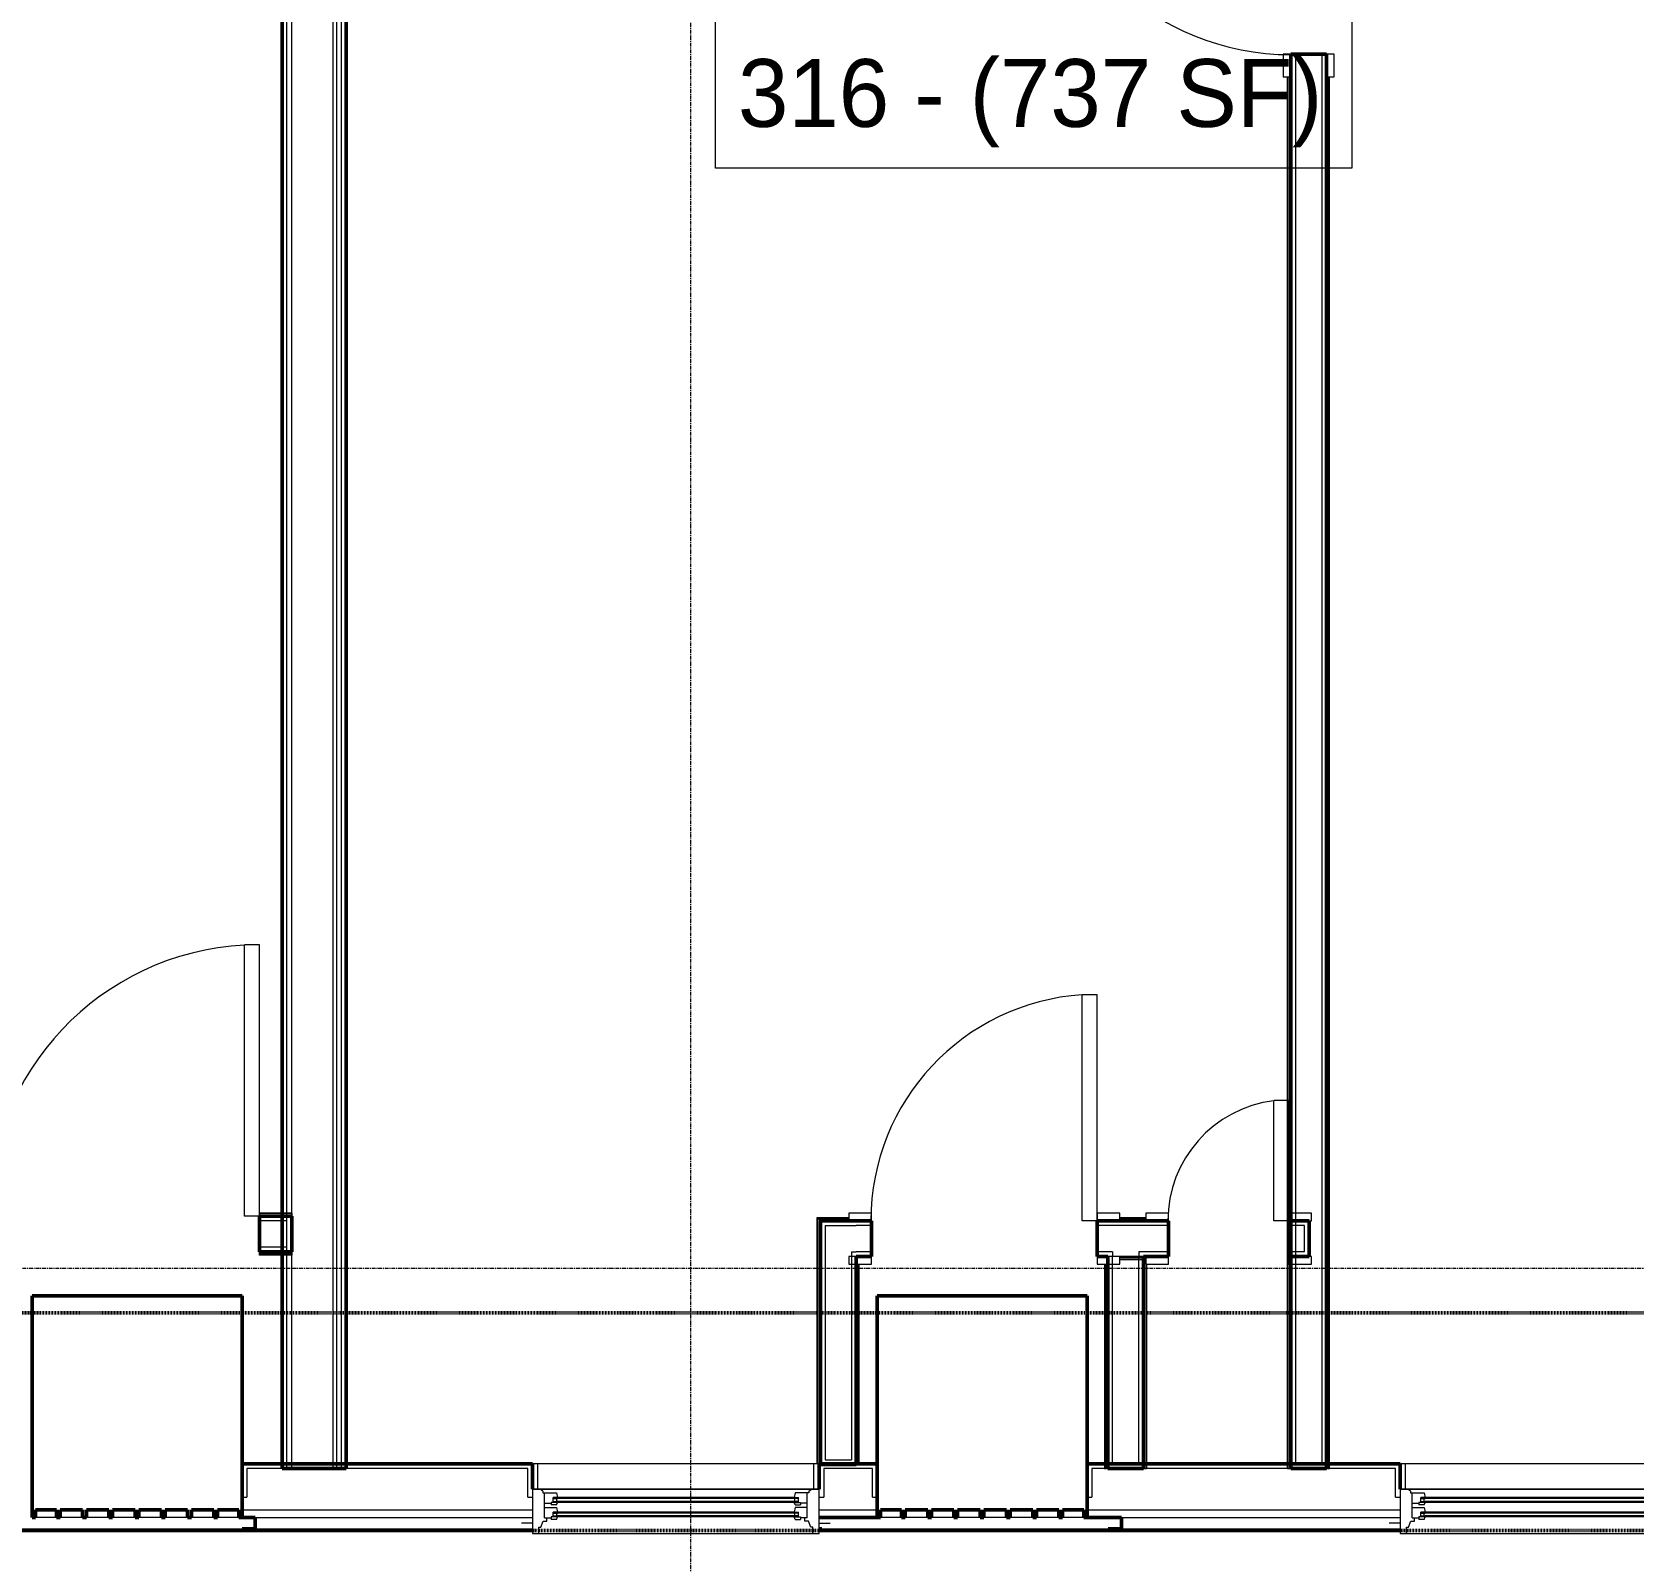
# Model space of a CAD drawing. Header units: inches. Extents: x -4235 to -464, y 9767 to 12347.
# Drawn here: x -3241.8 to -3029.1, y 11243.2 to 11446.4 of the extents above; entities that cross this region are included whole.
import ezdxf

# ---------------------------------------------------------------- set-up
doc = ezdxf.new("R2010")
doc.units = ezdxf.units.IN
doc.header["$MEASUREMENT"] = 0
doc.linetypes.add('Dash 1_16_', pattern=[0.125, 0.0625, -0.0625])
doc.linetypes.add('Grid Line 1_2_', pattern=[0.875, 0.5, -0.125, 0.125, -0.125])
for name, color, linetype, lineweight in [('0-1', 170, 'Continuous', 5), ('0-2', 10, 'Continuous', 9), ('A-AREA-IDEN', 2, 'Continuous', 9), ('A-DOOR-1', 7, 'Continuous', 9), ('A-DOOR-2', 130, 'Continuous', 20), ('A-DOOR-FRAM-1', 130, 'Continuous', 20), ('A-GENM', 5, 'Continuous', 9), ('A-GENM-5', 5, 'Continuous', 50), ('A-GLAZ-1', 151, 'Continuous', 9), ('A-GLAZ-2', 151, 'Continuous', 20), ('A-GLAZ-3', 151, 'Continuous', 50), ('A-WALL', 113, 'Continuous', 13), ('A-WALL-1', 250, 'Continuous', 50), ('A-WALL-2', 50, 'Continuous', 13), ('A-WALL-3', 10, 'Continuous', 9), ('A-WALL-4', 254, 'Continuous', 9), ('A-WALL-5', 7, 'Continuous', 9), ('A-WALL-6', 113, 'Continuous', 9), ('A-WALL-7', 113, 'Continuous', 50), ('C-PROP-LINE-1', 91, 'Dash 1_16_', 50), ('I-WALL-1', 250, 'Continuous', 50), ('I-WALL-2', 10, 'Continuous', 9), ('I-WALL-3', 254, 'Continuous', 9), ('S-GRID-1', 1, 'Grid Line 1_2_', 9)]:
    doc.layers.add(name, color=color, linetype=linetype, lineweight=lineweight)
doc.styles.add('Century Gothic', font='ufonts.com_century-gothic.ttf', dxfattribs={"height": 9})

# ---------------------------------------------------------------- blocks, each defined once
blk = doc.blocks.new('Basic Wall _ INT - W4BØF - _5_8 GYP - 2X4 WOOD_BATT_ - 5_8 GYP_ - ___-2682463-BACKGROUND - 3RD FLOOR')
at = {"layer": 'A-WALL-3'}
for p, q in [((-3075.02, 11538.59), (-3075.09, 11538.53)), ((-3074.88, 11538.73), (-3075.02, 11538.59)), ((-3074.81, 11538.8), (-3074.88, 11538.74)), ((-3074.67, 11538.94), (-3074.7, 11538.92)), ((-3075.02, 11515.23), (-3075.02, 11515.35)), ((-3075.02, 11515.14), (-3075.02, 11515.23)), ((-3075.02, 11515.08), (-3075.02, 11515.14)), ((-3075.02, 11514.32), (-3075.02, 11514.94)), ((-3075.02, 11510.84), (-3075.02, 11514.31)), ((-3074.67, 11514.94), (-3074.67, 11510.19)), ((-3075.02, 11510.19), (-3075.02, 11510.81)), ((-3075.02, 11509.99), (-3075.02, 11510.04)), ((-3075.02, 11509.9), (-3075.02, 11509.99)), ((-3075.02, 11509.78), (-3075.02, 11509.9)), ((-3075.02, 11486.5), (-3075.02, 11486.6)), ((-3075.02, 11486.4), (-3075.02, 11486.48)), ((-3075.02, 11486.34), (-3075.02, 11486.39)), ((-3075.02, 11482.09), (-3075.02, 11486.19)), ((-3074.67, 11486.19), (-3074.67, 11482.09)), ((-3075.02, 11481.44), (-3075.02, 11482.06)), ((-3075.02, 11481.24), (-3075.02, 11481.29)), ((-3075.02, 11481.16), (-3075.02, 11481.24)), ((-3074.67, 11482.06), (-3074.67, 11481.44)), ((-3075.02, 11481.04), (-3075.02, 11481.15)), ((-3074.67, 11443.44), (-3074.67, 11440.44)), ((-3074.67, 11288.54), (-3074.67, 11283.79)), ((-3075.02, 11255.64), (-3075.02, 11256.26)), ((-3074.67, 11256.26), (-3074.67, 11255.64)), ((-3074.8, 11255.64), (-3075.09, 11255.64)), ((-3075.09, 11255.64), (-3075.02, 11255.64)), ((-3075.02, 11255.64), (-3074.88, 11255.64)), ((-3074.88, 11255.64), (-3074.81, 11255.64)), ((-3074.72, 11255.64), (-3074.8, 11255.64)), ((-3074.67, 11255.64), (-3074.72, 11255.64)), ((-3074.7, 11255.64), (-3074.67, 11255.64))]:
    blk.add_line(p, q, dxfattribs=at)
at = {"layer": 'A-WALL-4'}
for p, q in [((-3075.02, 11515.35), (-3075.02, 11538.59)), ((-3074.67, 11538.94), (-3074.67, 11514.94)), ((-3075.09, 11515.23), (-3075.09, 11515.35)), ((-3075.09, 11515.14), (-3075.09, 11515.23)), ((-3075.09, 11515.08), (-3075.09, 11515.14)), ((-3075.09, 11514.32), (-3075.09, 11514.94)), ((-3075.09, 11510.84), (-3075.09, 11514.31)), ((-3074.8, 11514.94), (-3074.8, 11514.32)), ((-3074.8, 11514.31), (-3074.8, 11510.82)), ((-3075.09, 11510.19), (-3075.09, 11510.81)), ((-3075.09, 11509.99), (-3075.09, 11510.04)), ((-3075.09, 11509.9), (-3075.09, 11509.99)), ((-3075.09, 11509.78), (-3075.09, 11509.9)), ((-3075.02, 11486.6), (-3075.02, 11509.78)), ((-3074.8, 11510.81), (-3074.8, 11510.19)), ((-3074.67, 11510.19), (-3074.67, 11486.19)), ((-3075.09, 11486.5), (-3075.09, 11486.6)), ((-3075.09, 11486.4), (-3075.09, 11486.48)), ((-3075.09, 11486.34), (-3075.09, 11486.39)), ((-3075.09, 11482.09), (-3075.09, 11486.19)), ((-3074.8, 11486.19), (-3074.8, 11485.59)), ((-3074.8, 11485.56), (-3074.8, 11482.09)), ((-3075.09, 11481.44), (-3075.09, 11482.06)), ((-3075.09, 11481.24), (-3075.09, 11481.29)), ((-3075.09, 11481.16), (-3075.09, 11481.24)), ((-3074.8, 11482.06), (-3074.8, 11481.47)), ((-3074.67, 11481.44), (-3074.67, 11480.44)), ((-3075.09, 11481.04), (-3075.09, 11481.15)), ((-3075.02, 11480.44), (-3075.02, 11481.03)), ((-3075.02, 11256.26), (-3075.02, 11440.44)), ((-3074.67, 11440.44), (-3074.67, 11289.54)), ((-3074.8, 11288.5), (-3074.8, 11283.83)), ((-3074.67, 11282.79), (-3074.67, 11256.26)), ((-3075.09, 11255.64), (-3075.09, 11256.26)), ((-3074.8, 11256.26), (-3074.8, 11255.64))]:
    blk.add_line(p, q, dxfattribs=at)
at = {"layer": 'A-WALL-5'}
for p, q in [((-3074.8, 11538.81), (-3074.8, 11514.94)), ((-3075.09, 11515.35), (-3075.09, 11538.53)), ((-3075.09, 11486.6), (-3075.09, 11509.78)), ((-3074.8, 11510.19), (-3074.8, 11486.19)), ((-3074.8, 11481.44), (-3074.8, 11480.44)), ((-3075.09, 11480.44), (-3075.09, 11481.03)), ((-3075.09, 11256.26), (-3075.09, 11440.44)), ((-3074.8, 11440.44), (-3074.8, 11289.54)), ((-3074.8, 11282.79), (-3074.8, 11256.26))]:
    blk.add_line(p, q, dxfattribs=at)
at = {"layer": 'A-WALL-5', "flags": 128}
for points in [[(-3075.09, 11538.53), (-3074.97, 11538.65), (-3074.88, 11538.74), (-3074.82, 11538.79), (-3074.8, 11538.81)], [(-3074.8, 11538.81), (-3074.8, 11538.82), (-3074.79, 11538.83), (-3074.77, 11538.84), (-3074.76, 11538.86), (-3074.74, 11538.88), (-3074.72, 11538.9)]]:
    blk.add_lwpolyline(points, dxfattribs=at)
blk = doc.blocks.new('Basic Wall _ INT - W4BØF - _5_8 GYP - 2X4 WOOD_BATT_ - 5_8 GYP_ - ___-2682464-BACKGROUND - 3RD FLOOR')
at = {"layer": 'A-WALL-3'}
for p, q in [((-3069.9, 11543.71), (-3069.92, 11543.69)), ((-3069.72, 11543.89), (-3069.78, 11543.83)), ((-3069.57, 11544.04), (-3069.72, 11543.9)), ((-3069.51, 11544.1), (-3069.57, 11544.04)), ((-3069.92, 11480.44), (-3069.92, 11477.44)), ((-3069.92, 11443.44), (-3069.92, 11440.44)), ((-3069.92, 11256.26), (-3069.92, 11255.64)), ((-3069.57, 11255.64), (-3069.57, 11256.26)), ((-3069.92, 11255.64), (-3069.9, 11255.64)), ((-3069.88, 11255.64), (-3069.92, 11255.64)), ((-3069.8, 11255.64), (-3069.88, 11255.64)), ((-3069.51, 11255.64), (-3069.8, 11255.64)), ((-3069.78, 11255.64), (-3069.72, 11255.64)), ((-3069.72, 11255.64), (-3069.57, 11255.64)), ((-3069.57, 11255.64), (-3069.51, 11255.64))]:
    blk.add_line(p, q, dxfattribs=at)
at = {"layer": 'A-WALL-4'}
for p, q in [((-3069.92, 11543.69), (-3069.92, 11480.44)), ((-3069.57, 11480.44), (-3069.57, 11544.04)), ((-3069.92, 11440.44), (-3069.92, 11256.26)), ((-3069.57, 11256.26), (-3069.57, 11440.44)), ((-3069.8, 11255.64), (-3069.8, 11256.26)), ((-3069.51, 11255.64), (-3069.51, 11256.26))]:
    blk.add_line(p, q, dxfattribs=at)
at = {"layer": 'A-WALL-5'}
for p, q in [((-3069.8, 11480.44), (-3069.8, 11543.81)), ((-3069.51, 11480.44), (-3069.51, 11544.1)), ((-3069.8, 11256.26), (-3069.8, 11440.44)), ((-3069.51, 11256.26), (-3069.51, 11440.44))]:
    blk.add_line(p, q, dxfattribs=at)
at = {"layer": 'A-WALL-5', "flags": 128}
for points in [[(-3069.88, 11543.73), (-3069.86, 11543.75), (-3069.84, 11543.77), (-3069.82, 11543.79), (-3069.81, 11543.8), (-3069.8, 11543.81), (-3069.8, 11543.81)], [(-3069.8, 11543.81), (-3069.78, 11543.83), (-3069.72, 11543.89), (-3069.63, 11543.98), (-3069.51, 11544.1)]]:
    blk.add_lwpolyline(points, dxfattribs=at)
blk = doc.blocks.new('SWING - SINGLE - FLUSH - 2-10 x 6-8 - PRIVACY-3199407-BACKGROUND - 3RD FLOOR')
at = {"layer": 'A-DOOR-1'}
blk.add_arc((17, 2.37), 34.07, 93.3657, 180, dxfattribs=at)
at = {"layer": 'A-DOOR-2'}
for p, q in [((15, 2.37), (15, 36.38)), ((17, 36.38), (15, 36.38)), ((17, 2.37), (17, 36.38)), ((17, 2.37), (15, 2.37))]:
    blk.add_line(p, q, dxfattribs=at)
at = {"layer": 'A-DOOR-FRAM-1'}
for p, q in [((-17, 3.37), (-20, 3.37)), ((-20, 3.37), (-20, 2.37)), ((-20, 2.37), (-17, 2.37)), ((-17, 2.37), (-17, 3.37)), ((20, 3.37), (17, 3.37)), ((17, 3.37), (17, 2.37)), ((17, 2.37), (20, 2.37)), ((20, 2.37), (20, 3.37)), ((-17, -2.38), (-20, -2.38)), ((-20, -2.38), (-20, -3.38)), ((-20, -3.38), (-17, -3.38)), ((-17, -3.38), (-17, -2.38)), ((20, -2.38), (17, -2.38)), ((17, -2.38), (17, -3.38)), ((17, -3.38), (20, -3.38)), ((20, -3.38), (20, -2.38))]:
    blk.add_line(p, q, dxfattribs=at)
blk = doc.blocks.new('Basic Wall _ INT - W4BØF - _5_8 GYP - 2X4 WOOD_BATT_ - 5_8 GYP_ - ___-2682473-BACKGROUND - 3RD FLOOR')
at = {"layer": 'A-WALL-3'}
for p, q in [((-3132.37, 11256.26), (-3132.37, 11256.16)), ((-3132.37, 11256.16), (-3132.35, 11256.16)), ((-3132.23, 11256.16), (-3132.17, 11256.16)), ((-3132.17, 11256.16), (-3132.02, 11256.16)), ((-3132.02, 11256.16), (-3132.02, 11256.26)), ((-3132.02, 11256.16), (-3131.96, 11256.16))]:
    blk.add_line(p, q, dxfattribs=at)
at = {"layer": 'A-WALL-4'}
for p, q in [((-3132.37, 11282.79), (-3132.37, 11256.26)), ((-3132.02, 11256.26), (-3132.02, 11282.79)), ((-3132.33, 11256.16), (-3132.37, 11256.16)), ((-3132.29, 11256.16), (-3132.33, 11256.16)), ((-3132.27, 11256.16), (-3132.29, 11256.16)), ((-3132.25, 11256.16), (-3132.27, 11256.16)), ((-3132.25, 11256.16), (-3132.25, 11256.26)), ((-3132.23, 11256.16), (-3132.25, 11256.16)), ((-3132.17, 11256.16), (-3132.23, 11256.16)), ((-3131.96, 11256.16), (-3132.17, 11256.16)), ((-3131.96, 11256.16), (-3131.96, 11256.26))]:
    blk.add_line(p, q, dxfattribs=at)
at = {"layer": 'A-WALL-5'}
for p, q in [((-3132.25, 11256.26), (-3132.25, 11282.79)), ((-3131.96, 11256.26), (-3131.96, 11282.79))]:
    blk.add_line(p, q, dxfattribs=at)
blk = doc.blocks.new('Basic Wall _ INT - W4BØF - _5_8 GYP - 2X4 WOOD_BATT_ - 5_8 GYP_ - ___-2682474-BACKGROUND - 3RD FLOOR')
at = {"layer": 'A-WALL-3'}
for p, q in [((-3137.47, 11288.89), (-3137.54, 11288.95)), ((-3137.33, 11288.75), (-3137.47, 11288.89)), ((-3137.26, 11288.68), (-3137.33, 11288.74)), ((-3137.12, 11288.54), (-3137.15, 11288.56)), ((-3137.15, 11256.16), (-3137.12, 11256.16)), ((-3137.12, 11256.26), (-3137.12, 11256.16))]:
    blk.add_line(p, q, dxfattribs=at)
at = {"layer": 'A-WALL-4'}
for p, q in [((-3137.47, 11256.26), (-3137.47, 11288.89)), ((-3137.12, 11288.54), (-3137.12, 11256.26)), ((-3137.25, 11256.16), (-3137.27, 11256.16)), ((-3137.25, 11256.26), (-3137.25, 11256.2)), ((-3137.19, 11256.16), (-3137.25, 11256.16)), ((-3137.17, 11256.16), (-3137.19, 11256.16)), ((-3137.12, 11256.16), (-3137.17, 11256.16))]:
    blk.add_line(p, q, dxfattribs=at)
at = {"layer": 'A-WALL-5'}
for p, q in [((-3137.54, 11256.26), (-3137.54, 11288.95)), ((-3137.25, 11288.66), (-3137.25, 11256.26))]:
    blk.add_line(p, q, dxfattribs=at)
at = {"layer": 'A-WALL-5', "flags": 128}
for points in [[(-3137.54, 11288.95), (-3137.42, 11288.83), (-3137.33, 11288.74), (-3137.27, 11288.68), (-3137.25, 11288.66)], [(-3137.25, 11288.66), (-3137.25, 11288.66), (-3137.24, 11288.65), (-3137.22, 11288.64), (-3137.21, 11288.62), (-3137.19, 11288.6), (-3137.17, 11288.58)]]:
    blk.add_lwpolyline(points, dxfattribs=at)
blk = doc.blocks.new('Basic Wall _ INT - W4BØF - _5_8 GYP - 2X4 WOOD_BATT_ - 5_8 GYP_ - ___-2682475-BACKGROUND - 3RD FLOOR')
at = {"layer": 'A-WALL-3'}
for p, q in [((-3094.23, 11283.79), (-3097.36, 11283.79)), ((-3097.36, 11283.44), (-3094.24, 11283.44)), ((-3094.08, 11283.44), (-3094.03, 11283.44)), ((-3094.03, 11283.44), (-3093.93, 11283.44))]:
    blk.add_line(p, q, dxfattribs=at)
at = {"layer": 'A-WALL-4'}
for p, q in [((-3097.36, 11283.66), (-3094.87, 11283.66)), ((-3097.36, 11283.38), (-3094.24, 11283.38)), ((-3094.85, 11283.66), (-3094.23, 11283.66)), ((-3093.92, 11283.79), (-3094.23, 11283.79)), ((-3094.08, 11283.38), (-3094.03, 11283.38)), ((-3094.03, 11283.38), (-3093.93, 11283.38))]:
    blk.add_line(p, q, dxfattribs=at)
at = {"layer": 'A-WALL-5'}
blk.add_line((-3094.23, 11283.66), (-3093.92, 11283.66), dxfattribs=at)
blk = doc.blocks.new('Basic Wall _ INT - W4BØF - _5_8 GYP - 2X4 WOOD_BATT_ - 5_8 GYP_ - ___-2682476-BACKGROUND - 3RD FLOOR')
at = {"layer": 'A-WALL-3'}
for p, q in [((-3137.54, 11288.95), (-3137.47, 11288.89)), ((-3137.47, 11288.89), (-3137.33, 11288.75)), ((-3137.33, 11288.74), (-3137.26, 11288.68)), ((-3137.15, 11288.56), (-3137.12, 11288.54)), ((-3097.36, 11288.54), (-3100.36, 11288.54)), ((-3090.92, 11288.54), (-3093.92, 11288.54))]:
    blk.add_line(p, q, dxfattribs=at)
at = {"layer": 'A-WALL-4'}
for p, q in [((-3137.47, 11288.89), (-3133.36, 11288.89)), ((-3133.36, 11288.54), (-3137.12, 11288.54)), ((-3097.36, 11288.89), (-3093.92, 11288.89)), ((-3093.92, 11288.54), (-3097.36, 11288.54))]:
    blk.add_line(p, q, dxfattribs=at)
at = {"layer": 'A-WALL-5'}
for p, q in [((-3137.54, 11288.95), (-3133.36, 11288.95)), ((-3133.36, 11288.66), (-3137.25, 11288.66)), ((-3097.36, 11288.95), (-3093.92, 11288.95)), ((-3093.92, 11288.66), (-3097.36, 11288.66))]:
    blk.add_line(p, q, dxfattribs=at)
at = {"layer": 'A-WALL-5', "flags": 128}
for points in [[(-3137.25, 11288.66), (-3137.27, 11288.68), (-3137.33, 11288.74), (-3137.42, 11288.83), (-3137.54, 11288.95)], [(-3137.17, 11288.58), (-3137.19, 11288.6), (-3137.21, 11288.62), (-3137.22, 11288.64), (-3137.24, 11288.65), (-3137.25, 11288.66), (-3137.25, 11288.66)]]:
    blk.add_lwpolyline(points, dxfattribs=at)
blk = doc.blocks.new('SWING - SINGLE - FLUSH - 30_ x 80_ - MAGIC PAK DOOR - ACOUSTICAL SEAL-3199413-BACKGROUND - 3RD FLOOR')
at = {"layer": 'A-DOOR-1'}
blk.add_arc((15, 2.375), 30.067, 93.81407, 180, dxfattribs=at)
at = {"layer": 'A-DOOR-2'}
for p, q in [((13, 2.375), (13, 32.375)), ((15, 32.375), (13, 32.375)), ((15, 2.375), (15, 32.375)), ((15, 2.375), (13, 2.375))]:
    blk.add_line(p, q, dxfattribs=at)
at = {"layer": 'A-DOOR-FRAM-1'}
for p, q in [((-15, 3.375), (-18, 3.375)), ((-18, 3.375), (-18, 2.375)), ((-18, 2.375), (-15, 2.375)), ((-15, 2.375), (-15, 3.375)), ((18, 3.375), (15, 3.375)), ((15, 3.375), (15, 2.375)), ((15, 2.375), (18, 2.375)), ((18, 2.375), (18, 3.375)), ((-15, -2.375), (-18, -2.375)), ((-18, -2.375), (-18, -3.375)), ((-18, -3.375), (-15, -3.375)), ((-15, -3.375), (-15, -2.375)), ((18, -2.375), (15, -2.375)), ((15, -2.375), (15, -3.375)), ((15, -3.375), (18, -3.375)), ((18, -3.375), (18, -2.375))]:
    blk.add_line(p, q, dxfattribs=at)
blk = doc.blocks.new('SWING - SINGLE - FLUSH - 1-4 X 6-8 PASSAGE-3199417-BACKGROUND - 3RD FLOOR')
at = {"layer": 'A-DOOR-1'}
blk.add_arc((8, 2.37), 16.07, 97.1508, 180, dxfattribs=at)
at = {"layer": 'A-DOOR-2'}
for p, q in [((6, 2.37), (6, 18.32)), ((8, 18.32), (6, 18.32)), ((8, 2.37), (8, 18.32)), ((8, 2.37), (6, 2.37))]:
    blk.add_line(p, q, dxfattribs=at)
at = {"layer": 'A-DOOR-FRAM-1'}
for p, q in [((-8, 3.37), (-11, 3.37)), ((-11, 3.37), (-11, 2.37)), ((-11, 2.37), (-8, 2.37)), ((-8, 2.37), (-8, 3.37)), ((11, 3.37), (8, 3.37)), ((8, 3.37), (8, 2.37)), ((8, 2.37), (11, 2.37)), ((11, 2.37), (11, 3.37)), ((-8, -2.38), (-11, -2.38)), ((-11, -2.38), (-11, -3.38)), ((-11, -3.38), (-8, -3.38)), ((-8, -3.38), (-8, -2.38)), ((11, -2.38), (8, -2.38)), ((8, -2.38), (8, -3.38)), ((8, -3.38), (11, -3.38)), ((11, -3.38), (11, -2.38))]:
    blk.add_line(p, q, dxfattribs=at)
blk = doc.blocks.new('Basic Wall _ INT - W4BØF - _5_8 GYP - 2X4 WOOD_BATT_ - 5_8 GYP_ - ___-2682477-BACKGROUND - 3RD FLOOR')
at = {"layer": 'A-WALL-3'}
for p, q in [((-3094.2, 11283.79), (-3094.23, 11283.79)), ((-3094.16, 11283.79), (-3094.1, 11283.79)), ((-3094.1, 11283.79), (-3093.93, 11283.79)), ((-3094.03, 11283.79), (-3094.09, 11283.79)), ((-3093.94, 11283.79), (-3094.02, 11283.79)), ((-3094.23, 11255.64), (-3094.23, 11256.26)), ((-3093.88, 11256.26), (-3093.88, 11255.64)), ((-3094.23, 11255.64), (-3094.2, 11255.64)), ((-3094.18, 11255.64), (-3094.23, 11255.64)), ((-3094.1, 11255.64), (-3094.18, 11255.64)), ((-3093.81, 11255.64), (-3094.1, 11255.64)), ((-3094.09, 11255.64), (-3094.03, 11255.64)), ((-3094.02, 11255.64), (-3093.88, 11255.64)), ((-3093.88, 11255.64), (-3093.81, 11255.64))]:
    blk.add_line(p, q, dxfattribs=at)
at = {"layer": 'A-WALL-4'}
for p, q in [((-3094.23, 11283.79), (-3094.18, 11283.79)), ((-3094.23, 11256.26), (-3094.23, 11283.79)), ((-3094.18, 11283.79), (-3094.16, 11283.79)), ((-3093.88, 11282.79), (-3093.88, 11256.26)), ((-3094.1, 11255.64), (-3094.1, 11256.26)), ((-3093.81, 11256.26), (-3093.81, 11255.64))]:
    blk.add_line(p, q, dxfattribs=at)
at = {"layer": 'A-WALL-5'}
for p, q in [((-3094.1, 11256.26), (-3094.1, 11283.79)), ((-3093.81, 11282.79), (-3093.81, 11256.26))]:
    blk.add_line(p, q, dxfattribs=at)
blk = doc.blocks.new('Basic Wall _ INT - W4BØF - _5_8 GYP - 2X4 WOOD_BATT_ - 5_8 GYP_ - ___-2682478-BACKGROUND - 3RD FLOOR')
at = {"layer": 'A-WALL-3'}
for p, q in [((-3099.33, 11256.23), (-3099.33, 11255.64)), ((-3098.98, 11255.64), (-3098.98, 11256.22)), ((-3099.1, 11255.64), (-3099.39, 11255.64)), ((-3099.39, 11255.64), (-3099.33, 11255.64)), ((-3099.33, 11255.64), (-3099.18, 11255.64)), ((-3099.18, 11255.64), (-3099.12, 11255.64)), ((-3099.02, 11255.64), (-3099.1, 11255.64)), ((-3098.98, 11255.64), (-3099.02, 11255.64)), ((-3099, 11255.64), (-3098.98, 11255.64))]:
    blk.add_line(p, q, dxfattribs=at)
at = {"layer": 'A-WALL-4'}
for p, q in [((-3099.33, 11282.79), (-3099.33, 11256.26)), ((-3098.98, 11256.26), (-3098.98, 11282.79)), ((-3099.39, 11256.23), (-3099.39, 11255.64)), ((-3099.1, 11256.22), (-3099.1, 11255.64))]:
    blk.add_line(p, q, dxfattribs=at)
at = {"layer": 'A-WALL-5'}
for p, q in [((-3099.39, 11282.79), (-3099.39, 11256.26)), ((-3099.1, 11282.79), (-3099.1, 11256.26))]:
    blk.add_line(p, q, dxfattribs=at)
blk = doc.blocks.new('Basic Wall _ INT - W4BØF - _5_8 GYP - 2X4 WOOD_BATT_ - 5_8 GYP_ - ___-3182350-BACKGROUND - 3RD FLOOR')
at = {"layer": 'A-WALL-3'}
for p, q in [((-3207.32, 11289.49), (-3208.56, 11289.49)), ((-3208.56, 11289.14), (-3207.32, 11289.14)), ((-3207.32, 11289.49), (-3207.32, 11289.55)), ((-3207.32, 11289.55), (-3207.32, 11289.26)), ((-3207.32, 11289.34), (-3207.32, 11289.49)), ((-3207.32, 11289.28), (-3207.32, 11289.34)), ((-3207.32, 11289.26), (-3207.32, 11289.24)), ((-3207.32, 11289.24), (-3207.32, 11289.22)), ((-3207.32, 11289.22), (-3207.32, 11289.18)), ((-3207.32, 11289.18), (-3207.32, 11289.14)), ((-3207.32, 11289.14), (-3207.32, 11289.16))]:
    blk.add_line(p, q, dxfattribs=at)
at = {"layer": 'A-WALL-4'}
for p, q in [((-3211.6, 11289.55), (-3211.6, 11289.49)), ((-3211.6, 11289.49), (-3211.6, 11289.34)), ((-3208.57, 11289.49), (-3211.6, 11289.49)), ((-3211.6, 11289.34), (-3211.6, 11289.28)), ((-3211.6, 11289.16), (-3211.6, 11289.14)), ((-3211.6, 11289.14), (-3208.57, 11289.14)), ((-3207.32, 11289.55), (-3208.56, 11289.55)), ((-3207.32, 11289.26), (-3208.56, 11289.26))]:
    blk.add_line(p, q, dxfattribs=at)
at = {"layer": 'A-WALL-5'}
for p, q in [((-3211.6, 11289.26), (-3211.6, 11289.55)), ((-3208.57, 11289.55), (-3211.6, 11289.55)), ((-3208.57, 11289.26), (-3211.6, 11289.26)), ((-3211.6, 11289.18), (-3211.6, 11289.26)), ((-3211.6, 11289.14), (-3211.6, 11289.18))]:
    blk.add_line(p, q, dxfattribs=at)
blk = doc.blocks.new('Basic Wall _ INT - W4BØF - _5_8 GYP - 2X4 WOOD_BATT_ - 5_8 GYP_ - ___-3182349-BACKGROUND - 3RD FLOOR')
at = {"layer": 'A-WALL-3'}
for p, q in [((-3208.56, 11284.39), (-3207.99, 11284.39)), ((-3207.99, 11284.04), (-3208.56, 11284.04)), ((-3207.95, 11284.39), (-3207.32, 11284.39)), ((-3207.32, 11284.04), (-3207.95, 11284.04)), ((-3207.32, 11284.39), (-3207.32, 11284.34)), ((-3207.32, 11284.36), (-3207.32, 11284.39)), ((-3207.32, 11284.34), (-3207.32, 11284.27)), ((-3207.32, 11284.27), (-3207.32, 11284.26)), ((-3207.32, 11284.26), (-3207.32, 11284.24)), ((-3207.32, 11284.18), (-3207.32, 11284.25)), ((-3207.32, 11284.24), (-3207.32, 11284.18)), ((-3207.32, 11284.18), (-3207.32, 11283.97)), ((-3207.32, 11284.04), (-3207.32, 11284.18)), ((-3207.32, 11283.97), (-3207.32, 11284.04))]:
    blk.add_line(p, q, dxfattribs=at)
at = {"layer": 'A-WALL-4'}
for p, q in [((-3211.6, 11284.39), (-3211.6, 11284.36)), ((-3211.6, 11284.39), (-3208.57, 11284.39)), ((-3211.6, 11284.25), (-3211.6, 11284.18)), ((-3211.6, 11284.18), (-3211.6, 11284.04)), ((-3211.6, 11284.04), (-3211.6, 11283.97)), ((-3208.57, 11284.04), (-3211.6, 11284.04)), ((-3208.56, 11284.26), (-3207.99, 11284.26)), ((-3207.99, 11283.97), (-3208.56, 11283.97)), ((-3207.95, 11284.26), (-3207.32, 11284.26)), ((-3207.32, 11283.97), (-3207.95, 11283.97))]:
    blk.add_line(p, q, dxfattribs=at)
at = {"layer": 'A-WALL-5'}
for p, q in [((-3211.6, 11284.34), (-3211.6, 11284.39)), ((-3211.6, 11284.26), (-3211.6, 11284.34)), ((-3211.6, 11284.26), (-3208.57, 11284.26)), ((-3211.6, 11283.97), (-3211.6, 11284.26)), ((-3208.57, 11283.97), (-3211.6, 11283.97))]:
    blk.add_line(p, q, dxfattribs=at)
blk = doc.blocks.new('SWING - SINGLE - FLUSH - 36_ x 80_ - OFFSET PIVOT DOOR AT MAGIC PAK AND WASHER_DRYER-3199414-BACKGROUND - 3RD FLOOR')
at = {"layer": 'A-DOOR-1'}
blk.add_arc((18, 2.37), 36.07, 93.1789, 180, dxfattribs=at)
at = {"layer": 'A-DOOR-2'}
for p, q in [((16, 2.37), (16, 38.39)), ((18, 38.39), (16, 38.39)), ((18, 2.37), (18, 38.39)), ((18, 2.37), (16, 2.37))]:
    blk.add_line(p, q, dxfattribs=at)
blk = doc.blocks.new('CTR - 1st Phase - Unit Layouts_rvt-2-BACKGROUND - 3RD FLOOR')
at = {"layer": 'A-WALL-1'}
for p, q in [((-3069.92, 11443.44), (-3074.67, 11443.44)), ((-3074.67, 11443.44), (-3074.67, 11255.64)), ((-3069.92, 11255.64), (-3069.92, 11443.44)), ((-3207.32, 11289.14), (-3211.6, 11289.14)), ((-3211.6, 11289.14), (-3211.6, 11284.39)), ((-3207.32, 11288.51), (-3207.32, 11289.14)), ((-3207.32, 11285.01), (-3207.32, 11288.51)), ((-3136.5, 11288.54), (-3137.12, 11288.54)), ((-3137.12, 11288.54), (-3137.12, 11256.16)), ((-3132.37, 11288.54), (-3136.5, 11288.54)), ((-3130.36, 11288.54), (-3132.37, 11288.54)), ((-3130.36, 11283.79), (-3130.36, 11288.54)), ((-3090.92, 11288.54), (-3100.36, 11288.54)), ((-3100.36, 11288.54), (-3100.36, 11283.79)), ((-3090.92, 11283.79), (-3090.92, 11288.54)), ((-3072.24, 11288.54), (-3074.92, 11288.54)), ((-3074.92, 11288.54), (-3074.92, 11283.79)), ((-3072.24, 11287.91), (-3072.24, 11288.54)), ((-3072.24, 11284.41), (-3072.24, 11287.91)), ((-3211.6, 11284.39), (-3207.32, 11284.39)), ((-3207.32, 11284.39), (-3207.32, 11285.01)), ((-3132.37, 11256.16), (-3132.37, 11283.79)), ((-3132.37, 11283.79), (-3130.36, 11283.79)), ((-3100.36, 11283.79), (-3098.98, 11283.79)), ((-3098.98, 11283.79), (-3098.98, 11255.64)), ((-3094.23, 11283.79), (-3090.92, 11283.79)), ((-3094.23, 11255.64), (-3094.23, 11283.79)), ((-3074.92, 11283.79), (-3072.24, 11283.79)), ((-3072.24, 11283.79), (-3072.24, 11284.41)), ((-3137.12, 11256.16), (-3136.5, 11256.16)), ((-3136.5, 11256.16), (-3133, 11256.16)), ((-3133, 11256.16), (-3132.37, 11256.16)), ((-3098.98, 11255.64), (-3098.35, 11255.64)), ((-3098.35, 11255.64), (-3094.85, 11255.64)), ((-3094.85, 11255.64), (-3094.23, 11255.64)), ((-3074.67, 11255.64), (-3074.05, 11255.64)), ((-3074.05, 11255.64), (-3070.55, 11255.64)), ((-3070.55, 11255.64), (-3069.92, 11255.64))]:
    blk.add_line(p, q, dxfattribs=at)
at = {"layer": 'A-WALL-2'}
for p, q in [((-3074.05, 11443.44), (-3074.05, 11256.26)), ((-3070.55, 11443.44), (-3070.55, 11256.26)), ((-3207.95, 11288.51), (-3211.6, 11288.51)), ((-3207.95, 11285.01), (-3207.95, 11288.51)), ((-3136.5, 11287.91), (-3136.5, 11256.79)), ((-3136.5, 11287.91), (-3133, 11287.91)), ((-3133, 11287.91), (-3132.37, 11287.91)), ((-3130.36, 11287.91), (-3132.37, 11287.91)), ((-3090.92, 11287.91), (-3100.36, 11287.91)), ((-3072.86, 11287.91), (-3074.92, 11287.91)), ((-3072.86, 11284.41), (-3072.86, 11287.91)), ((-3207.95, 11285.01), (-3211.6, 11285.01)), ((-3133, 11284.41), (-3133, 11256.79)), ((-3133, 11284.41), (-3132.37, 11284.41)), ((-3130.36, 11284.41), (-3132.37, 11284.41)), ((-3098.35, 11284.41), (-3100.36, 11284.41)), ((-3098.35, 11284.41), (-3098.35, 11283.79)), ((-3098.35, 11256.26), (-3098.35, 11283.79)), ((-3090.92, 11284.41), (-3094.85, 11284.41)), ((-3094.85, 11284.41), (-3094.85, 11283.79)), ((-3094.85, 11256.26), (-3094.85, 11283.79)), ((-3072.86, 11284.41), (-3074.92, 11284.41)), ((-3136.5, 11256.79), (-3133, 11256.79)), ((-3098.35, 11256.26), (-3094.85, 11256.26)), ((-3074.05, 11256.26), (-3070.55, 11256.26))]:
    blk.add_line(p, q, dxfattribs=at)
at = {"layer": 'A-WALL-3'}
for p, q in [((-3074.67, 11443.44), (-3074.67, 11440.44)), ((-3069.92, 11440.44), (-3069.92, 11443.44)), ((-3074.67, 11440.44), (-3074.67, 11289.54)), ((-3069.92, 11256.26), (-3069.92, 11440.44)), ((-3208.57, 11289.14), (-3211.6, 11289.14)), ((-3207.32, 11289.14), (-3208.56, 11289.14)), ((-3207.32, 11289.14), (-3207.32, 11284.39)), ((-3137.12, 11288.54), (-3133.36, 11288.54)), ((-3137.12, 11288.54), (-3137.12, 11256.26)), ((-3097.36, 11288.54), (-3100.36, 11288.54)), ((-3093.92, 11288.54), (-3097.36, 11288.54)), ((-3090.92, 11288.54), (-3093.92, 11288.54)), ((-3074.92, 11283.79), (-3074.92, 11288.54)), ((-3074.67, 11288.54), (-3074.67, 11283.79)), ((-3072.24, 11288.54), (-3072.24, 11283.79)), ((-3211.6, 11284.39), (-3208.57, 11284.39)), ((-3208.56, 11284.39), (-3207.99, 11284.39)), ((-3207.95, 11284.39), (-3207.32, 11284.39)), ((-3094.23, 11283.53), (-3094.23, 11283.59)), ((-3094.23, 11283.42), (-3094.23, 11283.5)), ((-3094.23, 11256.26), (-3094.23, 11283.38)), ((-3094.08, 11283.79), (-3093.93, 11283.79)), ((-3132.37, 11256.26), (-3132.37, 11282.79)), ((-3098.98, 11282.79), (-3098.98, 11256.26)), ((-3074.67, 11282.79), (-3074.67, 11256.26)), ((-3137.12, 11256.26), (-3137.12, 11256.16)), ((-3132.37, 11256.16), (-3137.12, 11256.16)), ((-3132.37, 11256.16), (-3132.37, 11256.26)), ((-3098.98, 11256.22), (-3098.98, 11255.64)), ((-3094.23, 11255.64), (-3094.23, 11256.26)), ((-3074.67, 11256.26), (-3074.67, 11255.64)), ((-3069.92, 11255.64), (-3069.92, 11256.26)), ((-3094.23, 11255.64), (-3098.98, 11255.64)), ((-3069.92, 11255.64), (-3074.67, 11255.64))]:
    blk.add_line(p, q, dxfattribs=at)
at = {"layer": 'A-WALL-4'}
for p, q in [((-3074.67, 11443.44), (-3069.92, 11443.44)), ((-3211.6, 11284.39), (-3211.6, 11289.14)), ((-3130.36, 11288.54), (-3130.36, 11283.79)), ((-3100.36, 11283.79), (-3100.36, 11288.54)), ((-3090.92, 11288.54), (-3090.92, 11283.79))]:
    blk.add_line(p, q, dxfattribs=at)
at = {"layer": '0-2'}
for name, p in [('Basic Wall _ INT - W4BØF - _5_8 GYP - 2X4 WOOD_BATT_ - 5_8 GYP_ - ___-2682464-BACKGROUND - 3RD FLOOR', (0, 0)), ('Basic Wall _ INT - W4BØF - _5_8 GYP - 2X4 WOOD_BATT_ - 5_8 GYP_ - ___-2682463-BACKGROUND - 3RD FLOOR', (0, 0)), ('SWING - SINGLE - FLUSH - 36_ x 80_ - OFFSET PIVOT DOOR AT MAGIC PAK AND WASHER_DRYER-3199414-BACKGROUND - 3RD FLOOR', (-3229.6, 11286.76)), ('SWING - SINGLE - FLUSH - 30_ x 80_ - MAGIC PAK DOOR - ACOUSTICAL SEAL-3199413-BACKGROUND - 3RD FLOOR', (-3115.36, 11286.16)), ('SWING - SINGLE - FLUSH - 1-4 X 6-8 PASSAGE-3199417-BACKGROUND - 3RD FLOOR', (-3082.92, 11286.16)), ('Basic Wall _ INT - W4BØF - _5_8 GYP - 2X4 WOOD_BATT_ - 5_8 GYP_ - ___-3182350-BACKGROUND - 3RD FLOOR', (0, 0)), ('Basic Wall _ INT - W4BØF - _5_8 GYP - 2X4 WOOD_BATT_ - 5_8 GYP_ - ___-2682474-BACKGROUND - 3RD FLOOR', (0, 0)), ('Basic Wall _ INT - W4BØF - _5_8 GYP - 2X4 WOOD_BATT_ - 5_8 GYP_ - ___-2682476-BACKGROUND - 3RD FLOOR', (0, 0)), ('Basic Wall _ INT - W4BØF - _5_8 GYP - 2X4 WOOD_BATT_ - 5_8 GYP_ - ___-3182349-BACKGROUND - 3RD FLOOR', (0, 0)), ('Basic Wall _ INT - W4BØF - _5_8 GYP - 2X4 WOOD_BATT_ - 5_8 GYP_ - ___-2682475-BACKGROUND - 3RD FLOOR', (0, 0)), ('Basic Wall _ INT - W4BØF - _5_8 GYP - 2X4 WOOD_BATT_ - 5_8 GYP_ - ___-2682477-BACKGROUND - 3RD FLOOR', (0, 0)), ('Basic Wall _ INT - W4BØF - _5_8 GYP - 2X4 WOOD_BATT_ - 5_8 GYP_ - ___-2682473-BACKGROUND - 3RD FLOOR', (0, 0)), ('Basic Wall _ INT - W4BØF - _5_8 GYP - 2X4 WOOD_BATT_ - 5_8 GYP_ - ___-2682478-BACKGROUND - 3RD FLOOR', (0, 0))]:
    blk.add_blockref(name, p, dxfattribs=at)
at = {"layer": '0-2', "rotation": 90.00000000004655}
blk.add_blockref('SWING - SINGLE - FLUSH - 2-10 x 6-8 - PRIVACY-3199407-BACKGROUND - 3RD FLOOR', (-3072.3, 11460.44), dxfattribs=at)
blk = doc.blocks.new('CTR - 1st Phase - Common Walls_rvt-2-BACKGROUND - 3RD FLOOR')
at = {"layer": 'A-WALL-2'}
for p, q in [((-3207.95, 11255.64), (-3207.95, 11622.61)), ((-3207.32, 11255.64), (-3207.32, 11622.61)), ((-3201.82, 11255.64), (-3201.82, 11622.61)), ((-3201.32, 11255.64), (-3201.32, 11622.61)), ((-3200.7, 11255.64), (-3200.7, 11622.61))]:
    blk.add_line(p, q, dxfattribs=at)
at = {"layer": 'I-WALL-1'}
for p, q in [((-3208.57, 11622.61), (-3208.57, 11255.64)), ((-3200.07, 11255.64), (-3200.07, 11520.49)), ((-3208.57, 11255.64), (-3200.07, 11255.64))]:
    blk.add_line(p, q, dxfattribs=at)
at = {"layer": 'I-WALL-2'}
for p, q in [((-3208.57, 11289.55), (-3208.57, 11289.47)), ((-3208.57, 11289.43), (-3208.57, 11289.37)), ((-3208.57, 11289.14), (-3208.57, 11284.39)), ((-3208.57, 11284.18), (-3208.57, 11284.12)), ((-3208.57, 11284.09), (-3208.57, 11284.01)), ((-3208.57, 11256.26), (-3208.57, 11255.64)), ((-3200.07, 11255.64), (-3200.07, 11256.26)), ((-3200.07, 11255.64), (-3208.57, 11255.64))]:
    blk.add_line(p, q, dxfattribs=at)
at = {"layer": 'I-WALL-3'}
for p, q in [((-3208.57, 11622.61), (-3208.57, 11289.55)), ((-3200.07, 11256.26), (-3200.07, 11509.78)), ((-3208.57, 11283.97), (-3208.57, 11256.26))]:
    blk.add_line(p, q, dxfattribs=at)
blk = doc.blocks.new('Perforated Panel at Magic-Pak - hvac panel - 3rd floor-2505074-BACKGROUND - 3RD FLOOR')
at = {"layer": 'A-GLAZ-3'}
for p, q in [((-19.01, -4.37), (19.01, -4.37)), ((-19.01, -4.44), (-19.01, -4.37)), ((19.01, -4.44), (-19.01, -4.44)), ((19.01, -4.37), (19.01, -4.44))]:
    blk.add_line(p, q, dxfattribs=at)
blk = doc.blocks.new('Window-Double_Hung-Andersen-400_Series-Tilt_Wash - DOUBLE HUNG - COTTAGE - 3RD FLOOR-2888224-BACKGROUND - 3RD FLOOR')
at = {"layer": 'A-GLAZ-1'}
for p, q in [((-16.29, 2.5), (-15.7, 2.5)), ((-15.82, 2.5), (-15.82, 2.12)), ((-15.7, 2.63), (15.7, 2.63)), ((-15.7, 2.5), (15.7, 2.5)), ((16.29, 2.5), (15.7, 2.5)), ((15.82, 2.5), (15.82, 2.12)), ((-16.29, 2.12), (-15.7, 2.12)), ((-16.29, 0.56), (-15.7, 0.56)), ((-16.29, 0.19), (-15.7, 0.19)), ((-15.82, 0.56), (-15.82, 0.19)), ((-15.7, 2.12), (15.7, 2.12)), ((-15.7, 2), (15.7, 2)), ((-15.7, 0.69), (15.7, 0.69)), ((-15.7, 0.56), (15.7, 0.56)), ((-15.7, 0.19), (15.7, 0.19)), ((-15.7, 0.06), (15.7, 0.06)), ((16.29, 2.12), (15.7, 2.12)), ((16.29, 0.56), (15.7, 0.56)), ((16.29, 0.19), (15.7, 0.19)), ((15.82, 0.56), (15.82, 0.19)), ((18.95, -1.06), (-18.95, -1.06)), ((-18.95, -1.06), (-18.95, -4.44)), ((-18.32, -1.06), (-18.32, -4.44)), ((18.32, -1.06), (18.32, -4.44)), ((18.95, -4.44), (18.95, -1.06)), ((-19.01, -3.94), (-19.01, -2.44)), ((-19.01, -2.44), (-18.95, -2.44)), ((-18.95, -3.94), (-19.01, -3.94)), ((18.95, -2.44), (19.01, -2.44)), ((19.01, -3.94), (18.95, -3.94)), ((19.01, -2.44), (19.01, -3.94)), ((-18.95, -4.44), (18.95, -4.44))]:
    blk.add_line(p, q, dxfattribs=at)
at = {"layer": 'A-GLAZ-2'}
for p, q in [((19.01, 4.81), (-19.01, 4.81)), ((-19.01, 4.81), (-19.01, -1.06)), ((-18.2, 4.81), (-18.2, 4)), ((18.2, 4.81), (18.2, 4)), ((19.01, -1.06), (19.01, 4.81)), ((-19.01, 3.44), (-20.51, 3.44)), ((-18.2, 4), (-17.92, 4)), ((-17.92, 4), (-17.61, 3.19)), ((-17.61, 3.19), (-17.14, 3.19)), ((-17.42, 2.75), (-16.57, 2.75)), ((-17.42, 2.75), (-17.42, -0.56)), ((-17.14, 3.19), (-17.14, 2.75)), ((-15.86, 2.97), (-16.57, 2.97)), ((-16.57, 2.63), (-16.57, 2.97)), ((-15.7, 2.63), (-16.57, 2.63)), ((-16.29, 2.63), (-16.29, 2)), ((-15.86, 2.97), (-15.7, 2.63)), ((15.86, 2.97), (15.7, 2.63)), ((15.7, 2.63), (16.57, 2.63)), ((15.86, 2.97), (16.57, 2.97)), ((16.29, 2.63), (16.29, 2)), ((16.57, 2.63), (16.57, 2.97)), ((17.42, 2.75), (16.57, 2.75)), ((17.14, 3.19), (17.14, 2.75)), ((17.61, 3.19), (17.14, 3.19)), ((17.42, 2.75), (17.42, -0.56)), ((17.92, 4), (17.61, 3.19)), ((18.2, 4), (17.92, 4)), ((19.01, 3.44), (20.51, 3.44)), ((-17.42, 1.37), (-15.86, 1.37)), ((-17.42, 0.81), (-16.57, 0.81)), ((-15.86, 1.03), (-16.57, 1.03)), ((-16.57, 0.69), (-16.57, 1.03)), ((-15.7, 0.69), (-16.57, 0.69)), ((-15.7, 2), (-16.29, 2)), ((-16.29, 0.69), (-16.29, 0.06)), ((-15.7, 0.06), (-16.29, 0.06)), ((-15.86, 1.37), (-15.7, 2)), ((-15.86, 1.03), (-15.7, 0.69)), ((-15.86, -0.56), (-15.7, 0.06)), ((15.7, 2), (16.29, 2)), ((15.86, 1.37), (15.7, 2)), ((15.86, 1.03), (15.7, 0.69)), ((15.7, 0.69), (16.57, 0.69)), ((15.7, 0.06), (16.29, 0.06)), ((15.86, -0.56), (15.7, 0.06)), ((17.42, 1.37), (15.86, 1.37)), ((15.86, 1.03), (16.57, 1.03)), ((16.29, 0.69), (16.29, 0.06)), ((16.57, 0.69), (16.57, 1.03)), ((17.42, 0.81), (16.57, 0.81)), ((-19.01, -1.06), (19.01, -1.06)), ((-17.67, -0.78), (-18, -1.06)), ((-17.67, -0.78), (-17.67, -0.56)), ((-17.67, -0.56), (-15.86, -0.56)), ((17.67, -0.56), (15.86, -0.56)), ((17.67, -0.78), (17.67, -0.56)), ((17.67, -0.78), (18, -1.06))]:
    blk.add_line(p, q, dxfattribs=at)
blk = doc.blocks.new('V-Series_EWC4_SPVU_RFA_2015 - 2ND AND 3RD FLOOR-2226480-BACKGROUND - 3RD FLOOR')
at = {"layer": 'A-GENM'}
for p, q in [((-3858.97, 11733.36), (-3858.97, 11736.15)), ((-3858.97, 11729.87), (-3858.97, 11732.86)), ((-3858.97, 11726.39), (-3858.97, 11729.37)), ((-3858.97, 11722.9), (-3858.97, 11725.89)), ((-3858.97, 11719.42), (-3858.97, 11722.4)), ((-3858.97, 11715.93), (-3858.97, 11718.92)), ((-3858.97, 11712.45), (-3858.97, 11715.43)), ((-3858.97, 11709.15), (-3858.97, 11711.95))]:
    blk.add_line(p, q, dxfattribs=at)
at = {"layer": 'A-GENM-5'}
for p, q in [((-3829.54, 11736.59), (-3858.97, 11736.59)), ((-3858.97, 11736.59), (-3858.97, 11736.15)), ((-3829.54, 11708.71), (-3829.54, 11736.59)), ((-3858.97, 11736.15), (-3857.97, 11736.15)), ((-3857.97, 11736.15), (-3857.97, 11733.36)), ((-3857.97, 11733.36), (-3858.97, 11733.36)), ((-3858.97, 11733.36), (-3858.97, 11732.86)), ((-3858.97, 11732.86), (-3857.97, 11732.86)), ((-3857.97, 11732.86), (-3857.97, 11729.87)), ((-3857.97, 11729.87), (-3858.97, 11729.87)), ((-3858.97, 11729.87), (-3858.97, 11729.37)), ((-3858.97, 11729.37), (-3857.97, 11729.37)), ((-3857.97, 11729.37), (-3857.97, 11726.39)), ((-3857.97, 11726.39), (-3858.97, 11726.39)), ((-3858.97, 11726.39), (-3858.97, 11725.89)), ((-3858.97, 11725.89), (-3857.97, 11725.89)), ((-3857.97, 11725.89), (-3857.97, 11722.9)), ((-3857.97, 11722.9), (-3858.97, 11722.9)), ((-3858.97, 11722.9), (-3858.97, 11722.4)), ((-3858.97, 11722.4), (-3857.97, 11722.4)), ((-3857.97, 11722.4), (-3857.97, 11719.42)), ((-3857.97, 11719.42), (-3858.97, 11719.42)), ((-3858.97, 11719.42), (-3858.97, 11718.92)), ((-3858.97, 11718.92), (-3857.97, 11718.92)), ((-3857.97, 11718.92), (-3857.97, 11715.93)), ((-3857.97, 11715.93), (-3858.97, 11715.93)), ((-3858.97, 11715.93), (-3858.97, 11715.43)), ((-3858.97, 11715.43), (-3857.97, 11715.43)), ((-3857.97, 11715.43), (-3857.97, 11712.45)), ((-3857.97, 11712.45), (-3858.97, 11712.45)), ((-3858.97, 11712.45), (-3858.97, 11711.95)), ((-3858.97, 11711.95), (-3857.97, 11711.95)), ((-3857.97, 11711.95), (-3857.97, 11709.15)), ((-3857.97, 11709.15), (-3858.97, 11709.15)), ((-3858.97, 11709.15), (-3858.97, 11708.71)), ((-3858.97, 11708.71), (-3829.54, 11708.71))]:
    blk.add_line(p, q, dxfattribs=at)
blk = doc.blocks.new('Perforated Panel at Magic-Pak - hvac panel - 3rd floor-2505077-BACKGROUND - 3RD FLOOR')
at = {"layer": 'A-GLAZ-3'}
for p, q in [((-19.01, -4.37), (19.01, -4.37)), ((-19.01, -4.44), (-19.01, -4.37)), ((19.01, -4.44), (-19.01, -4.44)), ((19.01, -4.37), (19.01, -4.44))]:
    blk.add_line(p, q, dxfattribs=at)
blk = doc.blocks.new('Family - ___-2835860-BACKGROUND - 3RD FLOOR')
at = {"layer": 'C-PROP-LINE-1'}
blk.add_line((-2067.92, 11247.39), (-3401.42, 11247.39), dxfattribs=at)
blk = doc.blocks.new('Family - ___-2835903-BACKGROUND - 3RD FLOOR')
at = {"layer": 'C-PROP-LINE-1'}
blk.add_line((-2096.82, 11276.29), (-3400.92, 11276.29), dxfattribs=at)
blk = doc.blocks.new('Family - ___-2835932-BACKGROUND - 3RD FLOOR')
at = {"layer": 'C-PROP-LINE-1'}
blk.add_line((-2067.92, 11247.39), (-3401.42, 11247.39), dxfattribs=at)

msp = doc.modelspace()

# ---------------------------------------------------------------- linework, layer by layer
at = {"layer": 'A-AREA-IDEN', "flags": 128}
msp.add_lwpolyline([(-3151.07, 11449.78), (-3066.57, 11449.78), (-3066.57, 11428.29), (-3151.07, 11428.29)], close=True, dxfattribs=at)
at = {"layer": 'A-WALL'}
for p, q in [((-3213.3, 11255.64), (-3213.3, 11251.83)), ((-3175.96, 11255.64), (-3213.3, 11255.64)), ((-3175.96, 11251.83), (-3175.96, 11255.64)), ((-3136.69, 11255.64), (-3136.69, 11251.83)), ((-3130.22, 11255.64), (-3136.69, 11255.64)), ((-3130.22, 11251.83), (-3130.22, 11255.64)), ((-3101.1, 11255.64), (-3101.1, 11251.83)), ((-3060.76, 11255.64), (-3101.1, 11255.64)), ((-3060.76, 11251.83), (-3060.76, 11255.64)), ((-3213.92, 11251.83), (-3213.3, 11251.83)), ((-3175.96, 11251.83), (-3175.33, 11251.83)), ((-3137.31, 11251.83), (-3136.69, 11251.83)), ((-3130.22, 11251.83), (-3129.6, 11251.83)), ((-3101.72, 11251.83), (-3101.1, 11251.83)), ((-3060.76, 11251.83), (-3060.14, 11251.83)), ((-3213.92, 11250.14), (-3175.33, 11250.14)), ((-3137.31, 11250.14), (-3129.6, 11250.14)), ((-3101.72, 11250.14), (-3060.14, 11250.14)), ((-3212.17, 11249.14), (-3175.33, 11249.14)), ((-3212.17, 11247.64), (-3175.33, 11247.64)), ((-3097.16, 11249.14), (-3060.14, 11249.14)), ((-3097.16, 11247.64), (-3060.14, 11247.64))]:
    msp.add_line(p, q, dxfattribs=at)
at = {"layer": 'A-WALL-6'}
for p, q in [((-3175.33, 11256.26), (-3175.27, 11256.26)), ((-3137.37, 11256.26), (-3137.31, 11256.26)), ((-3060.14, 11256.26), (-3060.07, 11256.26))]:
    msp.add_line(p, q, dxfattribs=at)
at = {"layer": 'A-WALL-7'}
for p, q in [((-3175.33, 11256.26), (-3213.92, 11256.26)), ((-3213.92, 11256.26), (-3213.92, 11249.14)), ((-3175.33, 11252.89), (-3175.33, 11256.26)), ((-3129.6, 11256.26), (-3137.31, 11256.26)), ((-3137.31, 11256.26), (-3137.31, 11252.89)), ((-3129.6, 11249.14), (-3129.6, 11256.26)), ((-3060.14, 11256.26), (-3101.72, 11256.26)), ((-3101.72, 11256.26), (-3101.72, 11249.14)), ((-3060.14, 11252.89), (-3060.14, 11256.26)), ((-3213.92, 11249.14), (-3212.17, 11249.14)), ((-3212.17, 11247.64), (-3213.92, 11247.64)), ((-3213.92, 11247.64), (-3213.92, 11247.39)), ((-3213.92, 11247.39), (-3175.33, 11247.39)), ((-3212.17, 11249.14), (-3212.17, 11247.64)), ((-3137.31, 11249.14), (-3129.6, 11249.14)), ((-3136.94, 11247.64), (-3137.31, 11247.64)), ((-3137.31, 11247.39), (-3136.94, 11247.39)), ((-3136.94, 11247.45), (-3136.94, 11247.64)), ((-3101.72, 11249.14), (-3097.16, 11249.14)), ((-3097.16, 11247.64), (-3098.91, 11247.64)), ((-3098.91, 11247.64), (-3098.91, 11247.45)), ((-3098.91, 11247.39), (-3060.14, 11247.39)), ((-3097.16, 11249.14), (-3097.16, 11247.64))]:
    msp.add_line(p, q, dxfattribs=at)
at = {"layer": 'S-GRID-1'}
for p, q in [((-3154.32, 9836.18), (-3154.32, 12297.93)), ((-464.45, 11282.19), (-4185.7, 11282.19))]:
    msp.add_line(p, q, dxfattribs=at)

# ---------------------------------------------------------------- block references
at = {"layer": '0-1'}
for name in ['CTR - 1st Phase - Unit Layouts_rvt-2-BACKGROUND - 3RD FLOOR', 'CTR - 1st Phase - Common Walls_rvt-2-BACKGROUND - 3RD FLOOR']:
    msp.add_blockref(name, (0, 0), dxfattribs=at)
at = {"layer": 'A-GENM', "rotation": 89.99999999999993}
for p in [(8494.79, 15108.11), (8606.99, 15108.11)]:
    msp.add_blockref('V-Series_EWC4_SPVU_RFA_2015 - 2ND AND 3RD FLOOR-2226480-BACKGROUND - 3RD FLOOR', p, dxfattribs=at)
at = {"layer": 'A-GLAZ-1', "rotation": 180}
for p in [(-3156.32, 11251.83), (-3041.12, 11251.83)]:
    msp.add_blockref('Window-Double_Hung-Andersen-400_Series-Tilt_Wash - DOUBLE HUNG - COTTAGE - 3RD FLOOR-2888224-BACKGROUND - 3RD FLOOR', p, dxfattribs=at)
at = {"layer": 'A-GLAZ-1'}
for name, p in [('Perforated Panel at Magic-Pak - hvac panel - 3rd floor-2505074-BACKGROUND - 3RD FLOOR', (-3232.94, 11251.83)), ('Perforated Panel at Magic-Pak - hvac panel - 3rd floor-2505077-BACKGROUND - 3RD FLOOR', (-3117.92, 11251.83))]:
    msp.add_blockref(name, p, dxfattribs=at)
at = {"layer": 'C-PROP-LINE-1'}
for name in ['Family - ___-2835860-BACKGROUND - 3RD FLOOR', 'Family - ___-2835932-BACKGROUND - 3RD FLOOR', 'Family - ___-2835903-BACKGROUND - 3RD FLOOR']:
    msp.add_blockref(name, (0, 0), dxfattribs=at)

# ---------------------------------------------------------------- texts
at = {"layer": 'A-AREA-IDEN', "insert": (-3148.07, 11442.78), "char_height": 9, "width": 94.839, "attachment_point": 1, "style": 'Century Gothic'}
msp.add_mtext('316 - (737 SF)', dxfattribs=at)

doc.saveas('drawing.dxf')
